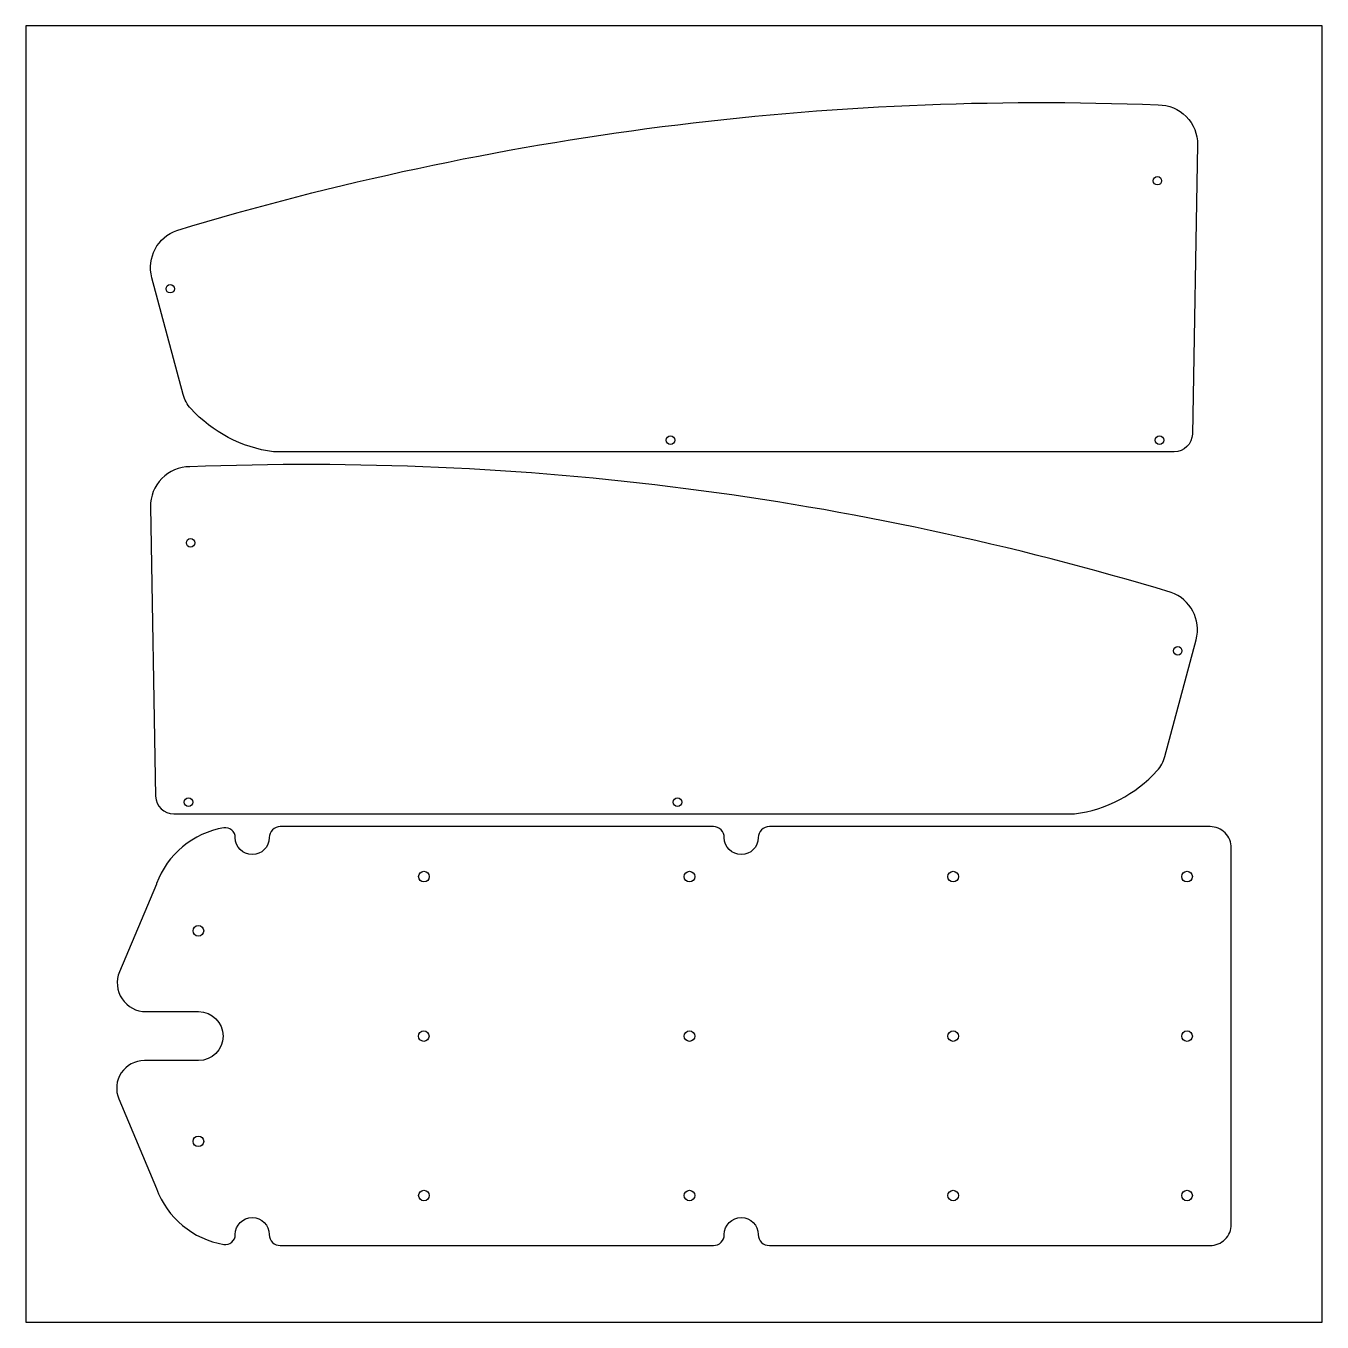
# Model space of a CAD drawing. Header units: millimetres. Extents: x 0 to 1219, y 0 to 1219.
import ezdxf

# ---------------------------------------------------------------- set-up
doc = ezdxf.new("R2010")
doc.units = ezdxf.units.MM
for name, color, linetype in [('HOLES', 1, 'Continuous'), ('HOLES_front_link_optional', 6, 'Continuous'), ('PROFILES', 5, 'Continuous'), ('STOCK_OUTLINE_do_not_cut', 8, 'Continuous')]:
    doc.layers.add(name, color=color, linetype=linetype)

msp = doc.modelspace()

# ---------------------------------------------------------------- linework, layer by layer
at = {"layer": 'HOLES'}
for centre, radius in [((1064.3, 1073.6), 4), ((606.3, 829.6), 4), ((1066.3, 829.6), 4), ((154.9, 733), 4), ((152.9, 489), 4), ((612.9, 489), 4), ((374.4, 419), 5), ((624.2, 419), 5), ((872.2, 419), 5), ((1092.2, 419), 5), ((162.2, 368), 5), ((374.2, 269), 5), ((624.2, 269), 5), ((872.2, 269), 5), ((1092.2, 269), 5), ((162.2, 170), 5), ((374.4, 119), 5), ((624.2, 119), 5), ((872.2, 119), 5), ((1092.2, 119), 5)]:
    msp.add_circle(centre, radius, dxfattribs=at)
at = {"layer": 'HOLES_front_link_optional'}
for centre in [(135.8, 972), (1083.4, 631.4)]:
    msp.add_circle(centre, 4, dxfattribs=at)
at = {"layer": 'PROFILES'}
for points in [[(155.1, 859.3, -0.119198), (147.9, 872.5), (118.5, 982.4, -0.393523), (142.1, 1026.9, -0.083432), (1065, 1145, -0.419335), (1102, 1107.4), (1097.2, 835.3, -0.409111), (1080.2, 818.6), (232.8, 818.6, -0.177619)], [(1064.1, 518.7, 0.119198), (1071.3, 532), (1100.7, 641.8, 0.393523), (1077.1, 686.3, 0.083432), (154.2, 804.5, 0.419335), (117.2, 766.8), (122, 494.7, 0.409111), (139, 478), (986.4, 478, 0.177619)], [(1113.8, 72, 0.414214), (1133.8, 92), (1133.8, 446, 0.414214), (1113.8, 466), (699.3, 466, 0.414214), (688.9, 455.7, -1), (656.9, 455.7, 0.414214), (646.6, 466), (239.3, 466, 0.414214), (228.9, 455.7, -1), (196.9, 455.7, 0.463851), (186.1, 464.9, 0.269092), (122.8, 412.4), (122.7, 412), (88, 329.6, 0.536047), (113, 292), (162.4, 292, -1), (162.4, 246), (111.4, 246, 0.535996), (87.4, 209.9), (122.8, 125.7, 0.269308), (186.1, 73.1, 0.463851), (196.9, 82.3, -1), (228.9, 82.3, 0.414214), (239.3, 72), (646.6, 72, 0.414214), (656.9, 82.3, -1), (688.9, 82.3, 0.414214), (699.3, 72)]]:
    msp.add_lwpolyline(points, format="xyb", close=True, dxfattribs=at)
at = {"layer": 'STOCK_OUTLINE_do_not_cut'}
msp.add_lwpolyline([(0, 0), (1219.2, 0), (1219.2, 1219.2), (0, 1219.2)], close=True, dxfattribs=at)

doc.saveas('drawing.dxf')
